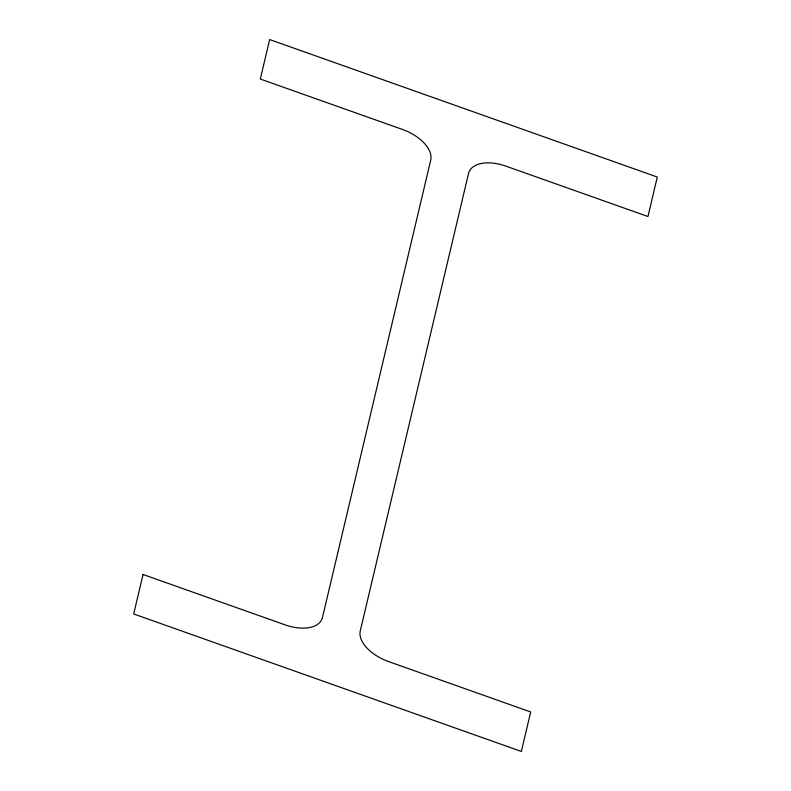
<?xml version="1.0" encoding="UTF-8"?>
<svg xmlns="http://www.w3.org/2000/svg" width="791" height="791" viewBox="0 0 791 791"><rect width="100%" height="100%" fill="white"/><g stroke="black" fill="none" stroke-linecap="round" stroke-linejoin="round"><path stroke-width="1.19" d="M143.042 574.484L133.699 613.964L521.348 751.45L530.692 711.969L388.697 661.612A35.031 19.389 22.3 0 1 360.271 630.902L468.529 173.506A35.031 19.389 22.3 0 1 505.963 166.159L647.958 216.516L657.301 177.036L269.652 39.55L260.308 79.031L402.303 129.388A35.031 19.389 22.3 0 1 430.729 160.098L322.471 617.494A35.031 19.389 22.3 0 1 285.037 624.841L143.042 574.484"/></g></svg>
